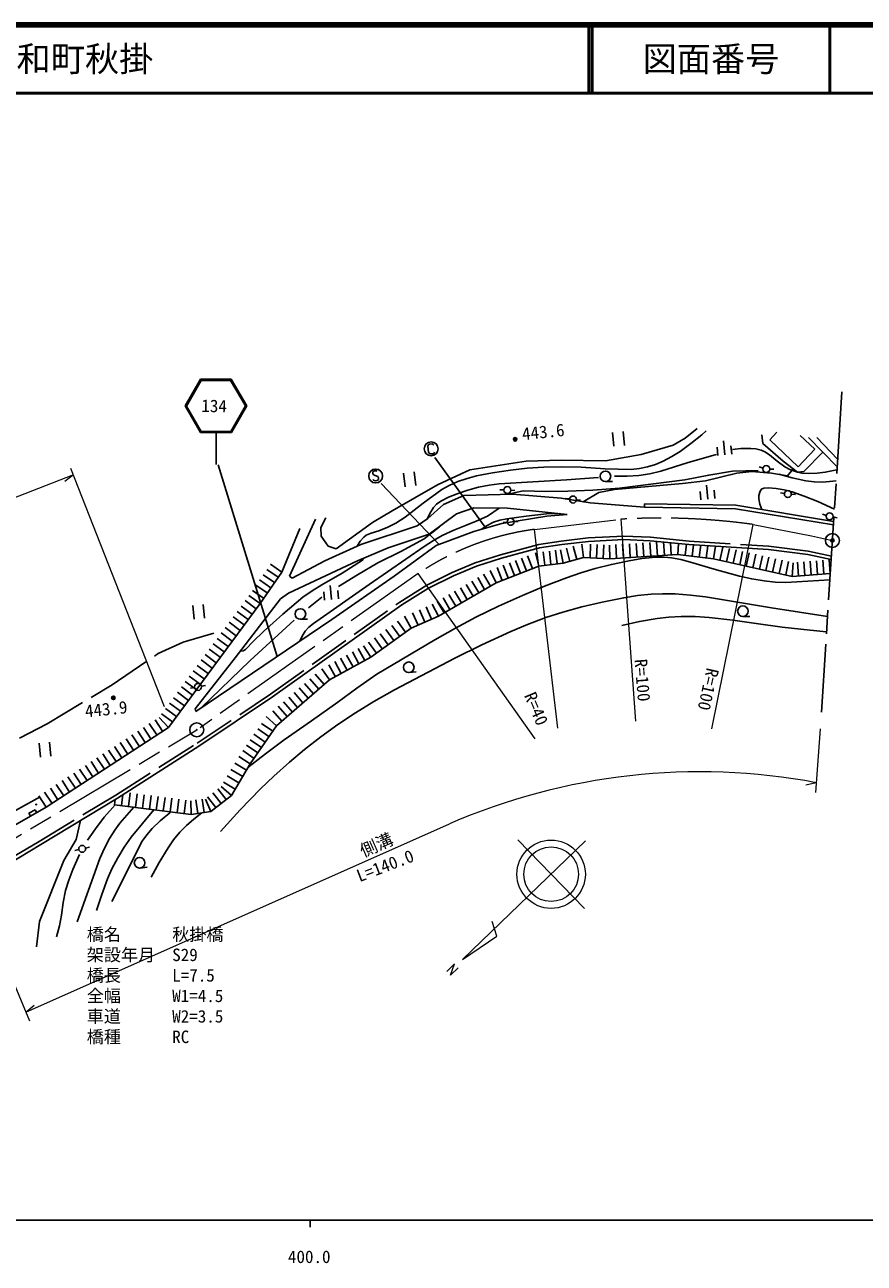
# Model space of a CAD drawing. Units: millimetres, scale not verified. Extents: x 40000 to 680000, y 20000 to 380000.
# Drawn here: x 426227 to 549040, y 198715 to 380000 of the extents above; entities that cross this region are included whole.
import ezdxf
from ezdxf.enums import TextEntityAlignment as Align

# ---------------------------------------------------------------- set-up
doc = ezdxf.new("R2010")
doc.units = ezdxf.units.MM
doc.header["$LTSCALE"] = 1000
doc.header["$PDMODE"] = 32
doc.header["$PDSIZE"] = 500
doc.linetypes.add('CHAIN', pattern=[18.5, 12, -1.5, 3.5, -1.5])
doc.linetypes.add('DASHED', pattern=[7.5, 6, -1.5])
for name, color, linetype, lineweight in [('M-BGD', 7, 'Continuous', 25), ('M-BGD-HTXT', 7, 'Continuous', 13), ('M-BMK', 2, 'CHAIN', 13), ('M-BMK-HTXT', 7, 'Continuous', 13), ('M-BMK-SRVR', 3, 'Continuous', 25), ('M-STR-HTXT', 7, 'Continuous', 13), ('M-STR-STRC', 7, 'Continuous', 25), ('M-TTL', 2, 'Continuous', 140), ('M-TTL-BAND', 7, 'Continuous', 25), ('M-TTL-LINE', 7, 'Continuous', 50)]:
    doc.layers.add(name, color=color, linetype=linetype, lineweight=lineweight)
doc.layers.add('M-OTRS', color=6, linetype='Continuous')
doc.layers.add('M-TTL-TXT', color=7, linetype='Continuous')
doc.styles.add('ＭＳ ゴシック', font='')
doc.styles.get('ＭＳ ゴシック').set_extended_font_data('MS Gothic')

msp = doc.modelspace()

# ---------------------------------------------------------------- linework, layer by layer
at = {"layer": 'M-BGD', "linetype": 'CHAIN'}
msp.add_line((545781, 326268), (542774, 279384), dxfattribs=at)
at = {"layer": 'M-BGD'}
for p, q in [((522841, 319485), (524617, 320892)), ((512229, 320326), (512416, 318295)), ((513959, 318437), (513772, 320468)), ((521072, 318453), (522841, 319485)), ((528446, 319081), (528654, 317053)), ((534042, 319965), (534195, 318721)), ((535212, 319227), (536263, 320344)), ((539397, 315286), (535212, 319227)), ((539691, 319871), (541824, 317863)), ((540876, 319600), (545078, 315306)), ((545149, 316424), (542111, 319564)), ((516388, 317090), (521072, 318453)), ((527515, 318166), (527640, 316949)), ((529544, 318374), (529669, 317157)), ((534195, 318721), (537203, 316101)), ((541824, 317863), (539397, 315286)), ((540217, 314590), (542969, 317461)), ((491320, 314859), (499562, 316136)), ((499562, 316136), (504721, 316264)), ((504721, 316264), (511183, 316186)), ((511183, 316186), (516388, 317090)), ((537203, 316101), (539294, 314490)), ((481646, 314384), (481891, 312360)), ((483429, 312546), (483184, 314570)), ((486595, 312662), (491320, 314859)), ((525798, 313218), (530397, 314344)), ((530397, 314344), (532618, 314596)), ((532618, 314596), (535460, 314352)), ((534233, 315118), (533660, 315296)), ((535211, 314953), (535811, 314934)), ((535460, 314352), (537838, 313970)), ((537838, 313970), (538664, 314975)), ((539294, 314490), (540217, 314590)), ((479983, 308851), (486595, 312662)), ((496333, 311909), (495732, 311927)), ((497332, 311859), (497931, 311819)), ((510197, 311525), (512516, 311985)), ((511192, 313126), (512211, 313144)), ((512516, 311985), (522464, 312845)), ((522464, 312845), (525798, 313218)), ((525987, 312594), (526172, 310563)), ((527077, 311874), (527188, 310655)), ((487469, 309785), (490448, 311087)), ((490448, 311087), (497573, 311284)), ((497573, 311284), (504692, 310718)), ((504692, 310718), (508935, 309997)), ((505942, 310583), (505349, 310677)), ((506936, 310472), (507535, 310432)), ((507933, 310167), (510197, 311525)), ((525046, 311689), (525157, 310470)), ((537372, 311394), (536782, 311508)), ((538363, 311283), (538963, 311265)), ((477092, 307137), (479983, 308851)), ((485191, 307727), (487469, 309785)), ((489399, 308401), (485397, 305427)), ((491914, 309309), (489399, 308401)), ((496854, 309221), (491914, 309309)), ((505582, 308329), (496854, 309221)), ((502586, 308086), (505582, 308329)), ((508935, 309997), (516908, 309381)), ((516916, 309882), (516908, 309381)), ((516908, 309381), (530229, 309161)), ((516916, 309882), (530274, 309660)), ((530229, 309161), (544532, 306800)), ((530274, 309660), (544564, 307302)), ((543505, 308187), (542934, 308371)), ((468779, 307625), (464962, 299275)), ((470283, 307813), (469559, 306425)), ((469559, 306425), (469595, 305146)), ((471772, 303283), (477092, 307137)), ((475374, 303920), (483641, 306660)), ((483641, 306660), (485191, 307727)), ((491935, 305834), (496019, 306999)), ((496019, 306999), (502586, 308086)), ((496812, 307195), (496215, 307135)), ((497810, 307257), (498410, 307272)), ((544474, 307948), (545065, 307844)), ((466456, 306263), (463811, 299892)), ((469595, 305146), (470625, 303698)), ((485397, 305427), (479415, 303444)), ((486417, 303782), (491935, 305834)), ((508691, 304379), (513864, 304631)), ((513864, 304631), (517738, 304481)), ((470131, 301553), (475374, 303920)), ((470625, 303698), (471772, 303283)), ((479415, 303444), (474906, 301537)), ((480274, 299305), (486417, 303782)), ((495979, 301934), (501534, 303441)), ((501534, 303441), (504785, 303935)), ((502316, 300876), (502087, 302864)), ((503210, 300980), (502980, 302967)), ((504104, 301083), (503874, 303071)), ((504998, 301186), (504619, 303151)), ((504785, 303935), (508691, 304379)), ((505986, 301456), (505460, 303386)), ((506975, 301725), (506448, 303656)), ((507963, 301995), (507738, 303983)), ((508924, 301955), (509006, 303955)), ((509884, 301916), (509966, 303916)), ((510845, 301877), (510927, 303876)), ((511806, 301837), (511783, 303838)), ((512805, 301901), (512678, 303898)), ((513804, 301964), (513677, 303961)), ((514803, 302028), (514676, 304025)), ((515802, 302091), (515675, 304088)), ((516801, 302154), (516674, 304151)), ((517799, 302218), (517673, 304215)), ((517738, 304481), (523395, 303924)), ((518798, 302281), (518672, 304278)), ((519797, 302344), (519674, 304290)), ((520796, 302408), (520683, 304191)), ((521795, 302471), (521846, 304076)), ((522832, 302339), (523038, 303959)), ((523395, 303924), (535012, 303178)), ((523868, 302207), (524081, 303880)), ((524904, 302075), (525126, 303813)), ((525940, 301943), (526170, 303746)), ((526977, 301811), (527301, 303673)), ((527938, 301598), (528372, 303551)), ((528899, 301384), (529333, 303338)), ((529860, 301171), (530294, 303124)), ((530821, 300957), (531255, 302911)), ((535012, 303178), (540779, 302460)), ((463811, 299892), (462163, 301028)), ((474906, 301537), (464812, 296812)), ((465340, 299004), (470131, 301553)), ((492299, 300760), (495979, 301934)), ((497862, 299372), (497129, 301234)), ((498752, 299722), (498019, 301584)), ((499642, 300072), (498909, 301935)), ((500532, 300423), (499800, 302285)), ((501422, 300773), (500937, 302714)), ((501422, 300773), (504998, 301186)), ((504998, 301186), (507963, 301995)), ((507963, 301995), (511806, 301837)), ((511806, 301837), (521795, 302471)), ((521795, 302471), (526977, 301811)), ((526977, 301811), (538511, 299250)), ((531783, 300744), (532216, 302698)), ((532744, 300531), (533177, 302484)), ((533705, 300317), (534139, 302271)), ((534666, 300104), (535100, 302057)), ((535627, 299890), (536061, 301844)), ((536588, 299677), (537022, 301630)), ((537550, 299463), (537983, 301417)), ((538511, 299250), (538652, 301246)), ((539438, 299322), (539284, 301317)), ((540366, 299394), (540211, 301389)), ((540779, 302460), (544206, 301723)), ((541293, 299466), (541139, 301461)), ((542221, 299538), (542066, 301533)), ((543148, 299609), (542993, 301605)), ((544076, 299681), (543921, 301677)), ((460647, 295302), (463811, 299892)), ((462756, 298362), (461109, 299498)), ((463284, 299127), (461636, 300263)), ((464962, 299275), (465340, 299004)), ((471152, 292945), (480274, 299305)), ((485307, 297516), (488946, 299359)), ((488946, 299359), (492299, 300760)), ((494347, 297830), (493341, 299560)), ((495192, 298321), (494320, 300123)), ((495192, 298321), (501422, 300773)), ((496082, 298671), (495349, 300534)), ((496972, 299022), (496239, 300884)), ((538511, 299250), (544076, 299681)), ((461702, 296832), (460054, 297968)), ((462229, 297597), (460581, 298733)), ((470924, 297909), (471116, 295879)), ((481375, 295080), (485307, 297516)), ((486742, 293411), (495192, 298321)), ((490967, 295866), (489962, 297596)), ((491812, 296357), (490806, 298087)), ((492657, 296848), (491651, 298578)), ((493502, 297339), (492496, 299069)), ((463662, 295969), (457004, 287325)), ((460064, 294513), (458455, 295702)), ((460647, 295302), (459018, 296464)), ((461174, 296067), (459527, 297202)), ((464812, 296812), (463662, 295969)), ((467759, 294634), (469667, 296229)), ((469986, 297001), (470101, 295783)), ((472016, 297194), (472132, 295975)), ((487587, 293902), (486582, 295632)), ((488432, 294393), (487427, 296123)), ((489277, 294884), (488272, 296614)), ((490122, 295375), (489117, 297105)), ((447245, 277156), (460647, 295302)), ((450792, 295006), (450995, 292976)), ((452537, 293131), (452334, 295160)), ((458899, 292935), (457289, 294124)), ((459482, 293724), (457872, 294913)), ((462472, 281607), (481375, 295080)), ((483761, 292109), (482960, 293942)), ((484755, 292543), (483954, 294377)), ((485748, 292977), (484947, 294811)), ((486742, 293411), (485837, 295196)), ((451270, 279483), (471152, 292945)), ((457733, 291357), (456124, 292546)), ((458316, 292146), (456706, 293335)), ((466556, 292971), (467575, 292977)), ((481075, 290456), (479906, 292081)), ((481921, 291066), (480752, 292690)), ((482767, 291675), (481777, 293413)), ((482767, 291675), (486742, 293411)), ((531299, 293383), (532319, 293395)), ((455985, 288990), (454376, 290179)), ((456568, 289779), (454958, 290968)), ((457151, 290568), (455541, 291757)), ((476845, 287411), (482767, 291675)), ((478537, 288629), (477368, 290253)), ((479383, 289238), (478214, 290863)), ((480229, 289847), (479060, 291472)), ((454820, 287412), (453210, 288601)), ((455403, 288201), (453793, 289390)), ((475982, 286938), (475019, 288692)), ((476845, 287411), (475777, 289104)), ((477691, 288020), (476522, 289644)), ((457004, 287325), (451154, 279862)), ((453655, 285834), (452045, 287023)), ((454237, 286623), (452628, 287812)), ((470805, 284097), (476845, 287411)), ((472531, 285044), (471568, 286798)), ((473394, 285517), (472431, 287272)), ((474256, 285991), (473294, 287745)), ((475119, 286464), (474157, 288219)), ((451907, 283468), (450297, 284656)), ((452489, 284257), (450880, 285445)), ((453072, 285045), (451462, 286234)), ((470030, 283426), (468721, 284940)), ((470805, 284097), (469663, 285740)), ((471668, 284570), (470705, 286325)), ((482481, 285177), (483496, 285273)), ((450741, 281890), (449132, 283079)), ((451324, 282679), (449714, 283868)), ((451083, 282990), (450494, 282876)), ((452068, 283166), (452661, 283263)), ((463048, 277390), (470805, 284097)), ((467702, 281414), (466394, 282928)), ((468478, 282085), (467169, 283599)), ((469254, 282756), (467945, 284269)), ((449576, 280312), (447966, 281501)), ((450159, 281101), (448549, 282290)), ((451713, 274415), (462472, 281607)), ((466151, 280073), (464842, 281587)), ((466927, 280744), (465618, 282257)), ((448411, 278734), (446801, 279923)), ((448993, 279523), (447384, 280712)), ((451154, 279862), (451270, 279483)), ((463824, 278061), (462515, 279575)), ((464600, 278731), (463291, 280245)), ((465375, 279402), (464066, 280916)), ((445543, 276042), (444447, 277716)), ((446394, 276599), (445298, 278273)), ((447245, 277156), (445871, 278610)), ((447828, 277945), (446218, 279134)), ((459217, 271824), (463048, 277390)), ((462501, 276595), (460852, 277729)), ((463048, 277390), (461557, 278725)), ((429375, 265454), (447245, 277156)), ((442990, 274370), (441894, 276044)), ((443841, 274927), (442745, 276601)), ((444692, 275484), (443596, 277158)), ((461406, 275005), (459758, 276139)), ((461954, 275800), (460305, 276934)), ((428315, 274827), (428510, 272797)), ((430053, 272945), (429858, 274975)), ((439587, 272141), (438490, 273815)), ((440438, 272698), (439341, 274372)), ((439796, 266811), (451713, 274415)), ((441289, 273255), (440192, 274930)), ((442140, 273813), (441043, 275487)), ((459765, 272619), (458116, 273754)), ((460312, 273414), (458663, 274549)), ((460859, 274210), (459211, 275344)), ((437034, 270469), (435938, 272143)), ((437885, 271026), (436788, 272701)), ((438736, 271584), (437639, 273258)), ((459217, 271824), (457532, 272903)), ((434481, 268798), (433385, 270472)), ((435332, 269355), (434236, 271029)), ((436183, 269912), (435087, 271586)), ((458110, 269958), (456389, 270979)), ((456449, 267159), (459217, 271824)), ((458664, 270891), (456943, 271912)), ((431928, 267126), (430832, 268800)), ((432779, 267683), (431683, 269357)), ((433630, 268240), (432534, 269914)), ((456449, 267159), (454949, 268483)), ((457003, 268092), (455282, 269113)), ((457556, 269025), (455836, 270046)), ((417607, 261016), (428461, 266971)), ((429375, 265454), (428279, 267128)), ((428586, 260026), (439796, 266811)), ((430226, 266011), (429130, 267685)), ((431077, 266569), (429981, 268243)), ((439365, 265833), (439462, 266598)), ((440382, 265703), (440589, 267317)), ((441400, 265573), (441654, 267558)), ((442418, 265443), (442672, 267428)), ((443436, 265313), (443690, 267298)), ((444454, 265183), (444707, 267167)), ((445471, 265052), (445725, 267037)), ((446489, 264922), (446743, 266907)), ((447507, 264792), (447761, 266777)), ((448525, 264662), (448779, 266647)), ((449543, 264532), (449796, 266517)), ((451521, 264543), (451230, 266523)), ((452482, 264685), (452191, 266664)), ((453443, 264826), (452659, 266667)), ((454195, 265409), (452968, 266990)), ((453443, 264826), (456449, 267159)), ((454946, 265992), (453720, 267573)), ((455698, 266576), (454471, 268157)), ((429375, 265454), (418298, 259185)), ((427722, 265104), (426834, 264602)), ((427973, 264660), (427722, 265104)), ((439365, 265833), (450560, 264402)), ((450560, 264402), (450541, 266403)), ((450560, 264402), (453443, 264826)), ((426834, 264602), (427085, 264158)), ((434361, 263521), (433761, 260745)), ((418629, 254027), (428586, 260026)), ((433761, 260745), (431964, 257650)), ((434132, 259265), (433546, 259137)), ((435108, 259487), (435692, 259624)), ((431964, 257650), (428403, 248743)), ((443119, 256564), (444132, 256685)), ((428403, 248743), (427929, 245025))]:
    msp.add_line(p, q, dxfattribs=at)
at = {"layer": 'M-BGD', "linetype": 'DASHED'}
for p, q in [((504719, 304431), (508651, 304878)), ((508651, 304878), (513861, 305132)), ((513861, 305132), (517772, 304980)), ((517772, 304980), (523435, 304422)), ((495838, 302414), (501431, 303931)), ((501431, 303931), (504719, 304431)), ((523435, 304422), (535059, 303676)), ((535059, 303676), (540862, 302954)), ((540862, 302954), (544239, 302228)), ((488736, 299814), (492126, 301230)), ((492126, 301230), (495838, 302414)), ((485062, 297952), (488736, 299814)), ((481098, 295496), (485062, 297952)), ((462188, 282018), (481098, 295496)), ((449412, 289609), (453910, 290919)), ((445746, 287979), (449412, 289609)), ((439001, 283362), (445746, 287979)), ((429524, 277693), (439001, 283362)), ((451439, 274833), (462188, 282018)), ((418774, 272158), (429524, 277693)), ((439532, 267236), (451439, 274833)), ((428327, 260454), (439532, 267236)), ((418371, 254455), (428327, 260454))]:
    msp.add_line(p, q, dxfattribs=at)
at = {"layer": 'M-BGD'}
for points in [[(474852, 303684), (475298, 304402), (475823, 305014), (476171, 305268), (476915, 305587), (478039, 305939), (479365, 306476), (480506, 307058), (481901, 307905), (484526, 309963), (487240, 311952), (488314, 312548), (489585, 313121), (490931, 313589), (492313, 313952), (494654, 314410), (497287, 314810), (499720, 315084), (502157, 315247), (504762, 315293), (507613, 315233), (511122, 315009), (514921, 314893), (516140, 315037), (517341, 315294), (518490, 315655), (519621, 316128), (520888, 316793), (522103, 317557), (523679, 318710), (525259, 319998), (525910, 320546)], [(529789, 317831), (531006, 317965), (532435, 317993), (533161, 317911), (533960, 317711), (534519, 317473), (535195, 317036), (536295, 316107), (537449, 315273), (538174, 314889), (539120, 314542), (539917, 314375), (540938, 314295), (542175, 314348), (543333, 314510), (545049, 314862)], [(512518, 313901), (514355, 313909), (516057, 314028), (517669, 314284), (519264, 314652), (523290, 315916), (527219, 317035), (527452, 317091)], [(485170, 307713), (485496, 308479), (486009, 309347), (486452, 309810), (487112, 310283), (488240, 310847), (489470, 311343), (491029, 311878), (492595, 312307), (494176, 312628), (495613, 312810), (505502, 313403), (510170, 313714)], [(497035, 311269), (498021, 311548), (499199, 311754), (502417, 311678), (505681, 311708), (509353, 311877), (513217, 312164), (522810, 313412), (526287, 314094), (529750, 314648), (533534, 314753)], [(536547, 314212), (538516, 313678), (540521, 313255), (541739, 313103), (542964, 313060), (544945, 313241)], [(534048, 309037), (533790, 309807), (533639, 310610), (533642, 311088), (533793, 311720), (534010, 312016), (534358, 312174), (535043, 312211), (536134, 312127), (537349, 311917), (538502, 311611), (540263, 311006), (542266, 310198), (544678, 309078)], [(466446, 289759), (466788, 290509), (467250, 291249), (467807, 291830), (468453, 292339), (476631, 298060), (484658, 303619), (486016, 304525), (487315, 305262), (488976, 306040), (490690, 306724), (492276, 307325), (493946, 308088), (495633, 309243)], [(493038, 306149), (493888, 306722), (494780, 307177), (495747, 307478), (496758, 307673), (499597, 308080), (502574, 308390), (504423, 308448)], [(472108, 297771), (474881, 299490), (477882, 301226), (481263, 302906), (484665, 304748), (486882, 306530)], [(457771, 288322), (458184, 288372), (458496, 288529), (459671, 289781), (461149, 291189), (463989, 293735), (466928, 296205), (468257, 297153), (469697, 298041), (472683, 299713), (475650, 301609), (475736, 301888)], [(458883, 271261), (461435, 273297), (464161, 275329), (468198, 278097), (472014, 280845), (474804, 282906), (477730, 284929), (486214, 289983), (489226, 291699), (492213, 293282), (495519, 294874), (499057, 296462), (502248, 297805), (505482, 299055), (507603, 299794), (509675, 300410), (512045, 301009), (514647, 301550), (516493, 301862), (518530, 302081), (519748, 302089), (520829, 301988), (522229, 301723), (523616, 301354), (527065, 300294), (530788, 299269), (532589, 298874), (534408, 298582), (536034, 298423), (537576, 298373), (544016, 298751)], [(454869, 261926), (457757, 265091), (460725, 268178), (462652, 270035), (464934, 272080), (467134, 273911), (469559, 275788), (472049, 277578), (474598, 279278), (477291, 280942), (480294, 282669), (489155, 287305), (493082, 289234), (497342, 291202), (499784, 292228), (502441, 293219), (504965, 294018), (507719, 294776), (510703, 295492), (513847, 296130), (515866, 296443), (517892, 296649), (519529, 296714), (521361, 296680), (523600, 296513), (525835, 296244), (535474, 294652), (543673, 293401)], [(452024, 279993), (459218, 286930), (465638, 292865)], [(513554, 292059), (516150, 292643), (518757, 293114), (520430, 293302), (522259, 293390), (524299, 293366), (526343, 293237), (529809, 292855), (533251, 292372), (537057, 291842), (541109, 291386), (543528, 291147)], [(433884, 248685), (437228, 257951), (437886, 259454), (438635, 260906), (439388, 262115), (440152, 263142), (442206, 265470)], [(435421, 260625), (436561, 262319), (437849, 264023), (439442, 265823)], [(436726, 250352), (437478, 252686), (438324, 254981), (438968, 256433), (439823, 258060), (440785, 259628), (441800, 261072), (445124, 265097)], [(438960, 251683), (443380, 260483), (444061, 261433), (444862, 262344), (446046, 263465), (447467, 264656), (447616, 264778)], [(444730, 255237), (445895, 257387), (447183, 259530), (448006, 260702), (448913, 261803), (449886, 262782), (450967, 263715), (452113, 264630)], [(430888, 246503), (431298, 248084), (431594, 249679), (431849, 251500), (432200, 253254), (432677, 254808), (433262, 256334), (434225, 258545)]]:
    msp.add_lwpolyline(points, dxfattribs=at)
for centre, radius in [((497963, 319327), 255), ((497963, 319327), 153), ((497963, 319327), 51), ((534711, 314970), 510), ((511178, 313901), 775), ((496833, 311893), 510), ((506437, 310505), 510), ((537863, 311299), 510), ((543981, 308034), 510), ((497310, 307245), 510), ((466551, 293746), 775), ((531290, 294158), 775), ((482408, 285949), 775), ((451574, 283085), 510), ((439188, 281470), 255), ((439188, 281470), 153), ((439188, 281470), 51), ((427901, 265863), 51), ((434621, 259373), 510), ((443027, 257334), 775)]:
    msp.add_circle(centre, radius, dxfattribs=at)
at = {"layer": 'M-BGD-HTXT'}
for p, q in [((490273, 243157), (508276, 260523)), ((498372, 260701), (508097, 250619)), ((495288, 246604), (494619, 248739)), ((490273, 243157), (495288, 246604)), ((489085, 242518), (487975, 241436)), ((488527, 240867), (489085, 242518)), ((489639, 241939), (488527, 240867))]:
    msp.add_line(p, q, dxfattribs=at)
for radius in [5003, 4002]:
    msp.add_circle((503235, 255660), radius, dxfattribs=at)
at = {"layer": 'M-BMK'}
for p, q in [((500780, 306134), (513419, 307623)), ((532772, 306860), (541340, 305183)), ((541340, 305183), (544385, 304514)), ((483777, 299663), (451871, 277092)), ((415464, 255359), (451384, 276802))]:
    msp.add_line(p, q, dxfattribs=at)
for centre, radius, start, end in [((519171, 207732), 100056, 82.18742, 93.29585), ((506141, 266472), 40022, 97.69819, 123.97248)]:
    msp.add_arc(centre, radius, start, end, dxfattribs=at)
at = {"layer": 'M-BMK-HTXT'}
for p, q in [((513419, 307623), (515580, 278042)), ((526728, 276930), (532772, 306860)), ((504208, 277032), (500780, 306134)), ((500900, 275458), (483777, 299663))]:
    msp.add_line(p, q, dxfattribs=at)
at = {"layer": 'M-BMK-SRVR'}
for centre, radius in [((544385, 304514), 1020), ((544385, 304514), 40.8), ((451384, 276802), 1020), ((451384, 276802), 40.8)]:
    msp.add_circle(centre, radius, dxfattribs=at)
at = {"layer": 'M-OTRS'}
msp.add_point((544385, 304514), dxfattribs=at)
at = {"layer": 'M-STR-HTXT'}
for p, q in [((433339, 314124), (400582, 301262)), ((433339, 314124), (432072, 313166)), ((446671, 280171), (432973, 315055)), ((542597, 276929), (541924, 267598)), ((542028, 269048), (540480, 268693)), ((426384, 235462), (488344, 263024)), ((421393, 247410), (426905, 234217)), ((426384, 235462), (427608, 236476))]:
    msp.add_line(p, q, dxfattribs=at)
msp.add_arc((524979, 178765), 91879, 79.30589, 113.49855, dxfattribs=at)
at = {"layer": 'M-STR-STRC'}
for p, q in [((449692, 324201), (451932, 328107)), ((449894, 324182), (452034, 327915)), ((451932, 328107), (456434, 328121)), ((452034, 327915), (456336, 327928)), ((456336, 327928), (458498, 324208)), ((456434, 328121), (458697, 324228)), ((451955, 320309), (449692, 324201)), ((452056, 320463), (449894, 324182)), ((458498, 324208), (456358, 320476)), ((458697, 324228), (456458, 320322)), ((456458, 320322), (451955, 320309)), ((456358, 320476), (452056, 320463)), ((454221, 315616), (454207, 320315)), ((485300, 318496), (485194, 318322)), ((485194, 318322), (485276, 317429)), ((485276, 317429), (485412, 317278)), ((485452, 318633), (485300, 318496)), ((485412, 317278), (485586, 317171)), ((485817, 318666), (485452, 318633)), ((485991, 318559), (485817, 318666)), ((485952, 317204), (486107, 317300)), ((486083, 318445), (485991, 318559)), ((486107, 317300), (486177, 317430)), ((463141, 287521), (454527, 315603)), ((485586, 317171), (485952, 317204)), ((486218, 316672), (493673, 306330)), ((477142, 314549), (477137, 314300)), ((477137, 314300), (477247, 314110)), ((477366, 314705), (477142, 314549)), ((477247, 314110), (477859, 313870)), ((477528, 314728), (477366, 314705)), ((477695, 314712), (477528, 314728)), ((477787, 314643), (477695, 314712)), ((477859, 313870), (477969, 313680)), ((477969, 313680), (477964, 313432)), ((477237, 313326), (477139, 313435)), ((477497, 313240), (477237, 313326)), ((477780, 313281), (477497, 313240)), ((477964, 313432), (477780, 313281)), ((486836, 303938), (478352, 312863))]:
    msp.add_line(p, q, dxfattribs=at)
for centre in [(485681, 317917), (477559, 313950)]:
    msp.add_circle(centre, 1020, dxfattribs=at)
at = {"layer": 'M-TTL'}
msp.add_line((680000, 380000), (40000, 380000), dxfattribs=at)
at = {"layer": 'M-TTL-BAND'}
for p, q in [((40000, 205000), (579000, 205000)), ((468000, 205000), (468000, 204000))]:
    msp.add_line(p, q, dxfattribs=at)
at = {"layer": 'M-TTL-LINE'}
for p, q in [((508747, 380000), (508747, 370000)), ((509247, 380000), (509247, 370000)), ((543997, 380000), (543997, 370000)), ((40000, 370000), (680000, 370000))]:
    msp.add_line(p, q, dxfattribs=at)

# ---------------------------------------------------------------- texts
at = {"layer": 'M-BGD', "style": 'ＭＳ ゴシック'}
for s, p in [('443.6', (499129, 318636)), ('443.9', (435189, 278056))]:
    msp.add_text(s, height=1833, rotation=5.862, dxfattribs=at).set_placement(p, align=Align.BOTTOM_LEFT)
at = {"layer": 'M-BMK-HTXT', "style": 'ＭＳ ゴシック'}
for s, rotation, p in [('R=100', 274.562, (514892, 287051)), ('R=100', 257.362, (525482, 286085)), ('R=40', 292.962, (498737, 281610))]:
    msp.add_text(s, height=1833, rotation=rotation, dxfattribs=at).set_placement(p, align=Align.BOTTOM_LEFT)
at = {"layer": 'M-STR-HTXT', "style": 'ＭＳ ゴシック'}
for s, rotation, p in [('側溝', 23.862, (475984, 257603)), ('L=140.0', 20.962, (475395, 253971))]:
    msp.add_text(s, height=1833, rotation=rotation, dxfattribs=at).set_placement(p, align=Align.BOTTOM_LEFT)
for s, p in [('橋名\u3000\u3000\u3000秋掛橋', (435294, 245391)), ('架設年月\u3000S29', (435294, 242391)), ('橋長\u3000\u3000\u3000L=7.5', (435294, 239391)), ('全幅\u3000\u3000\u3000W1=4.5', (435294, 236391)), ('車道\u3000\u3000\u3000W2=3.5', (435294, 233391)), ('橋種\u3000\u3000\u3000RC', (435294, 230391))]:
    msp.add_text(s, height=1833, dxfattribs=at).set_placement(p, align=Align.BOTTOM_LEFT)
at = {"layer": 'M-STR-STRC', "style": 'ＭＳ ゴシック'}
msp.add_text('134', height=1833, rotation=358.617, dxfattribs=at).set_placement((452027, 322789), align=Align.BOTTOM_LEFT)
at = {"layer": 'M-TTL-BAND', "style": 'ＭＳ ゴシック'}
msp.add_text('400.0', height=1833, dxfattribs=at).set_placement((467844, 198195), align=Align.BOTTOM_CENTER)
at = {"layer": 'M-TTL-TXT', "style": 'ＭＳ ゴシック'}
msp.add_text('岩国市美和町秋掛', height=3666, dxfattribs=at).set_placement((405024, 375000), align=Align.MIDDLE_LEFT)
msp.add_text('図面番号', height=3666, dxfattribs=at).set_placement((526622, 375000), align=Align.MIDDLE_CENTER)

doc.saveas('drawing.dxf')
